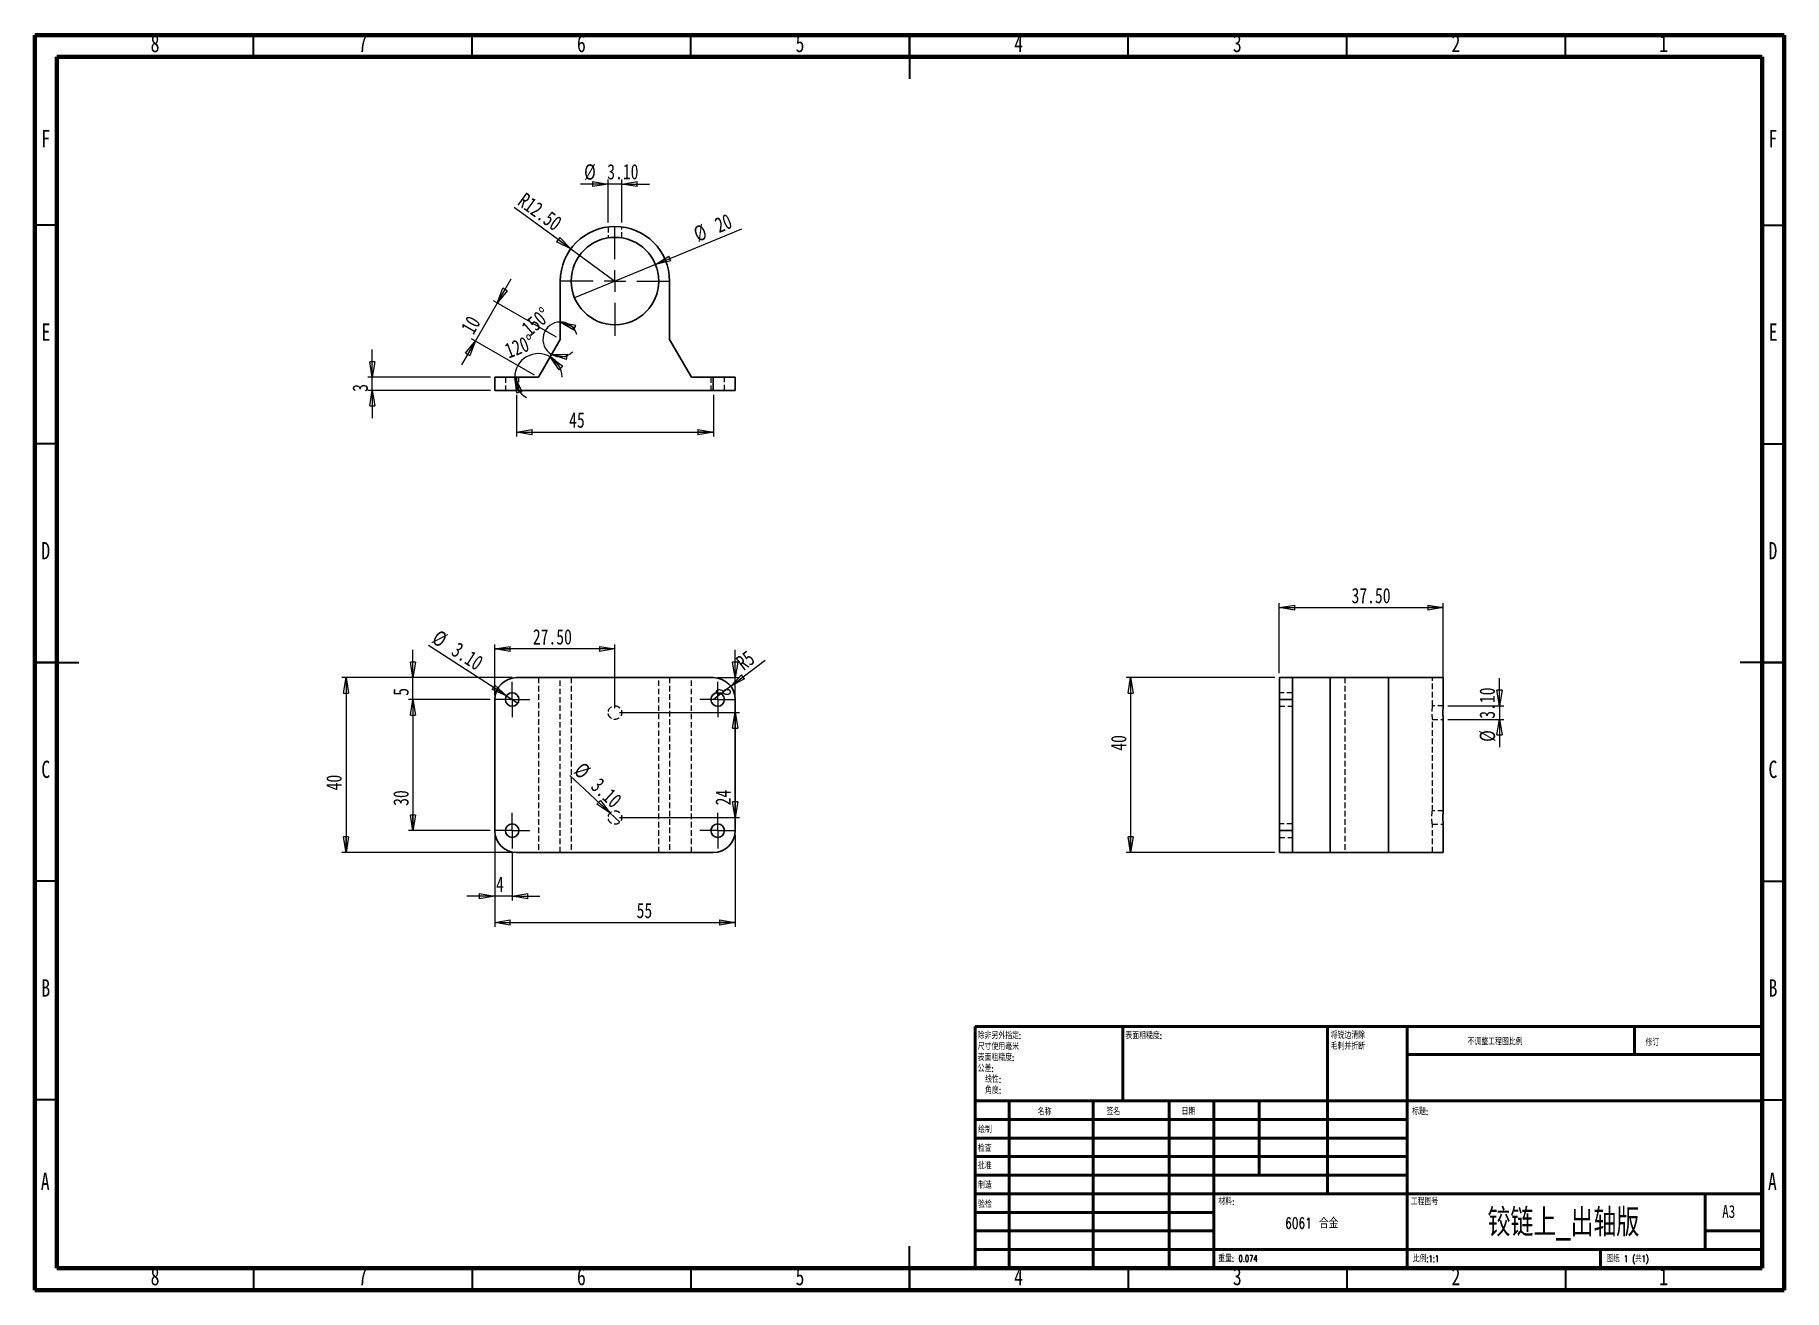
# Model space of a CAD drawing. Header units: millimetres. Extents: x 15 to 415, y 5 to 292.
import ezdxf

# ---------------------------------------------------------------- set-up
doc = ezdxf.new("R2010")
doc.units = ezdxf.units.MM
doc.linetypes.add('HIDDEN', pattern=[1.905, 1.27, -0.635])
doc.styles.add('SLDTEXTSTYLE0', font='TXT', dxfattribs={"width": 0.75, "bigfont": 'bigfont'})
doc.styles.add('SLDTEXTSTYLE1', font='TXT', dxfattribs={"width": 0.694444, "bigfont": 'bigfont'})
doc.styles.add('SLDTEXTSTYLE2', font='TXT', dxfattribs={"width": 0.75})
doc.dimstyles.new('SLDDIMSTYLE0', dxfattribs={"dimtxt": 3.5, "dimasz": 3.556, "dimexe": 0, "dimexo": 0.0625, "dimgap": 0.875, "dimtad": 1, "dimrnd": 1e-09, "dimzin": 12, "dimdsep": 46, "dimtxsty": 'SLDTEXTSTYLE2', "dimblk1": 'CLOSED', "dimblk2": 'CLOSED', "dimsah": 1, "dimcen": 0.09, "dimadec": 0, "dimazin": 3, "dimtfac": 1, "dimtofl": 0, "dimtmove": 0, "dimatfit": 3, "dimldrblk": 'CLOSED', "dimfxl": 1, "dimfrac": 2, "dimtolj": 1, "dimtzin": 12, "dimarcsym": 0})
doc.dimstyles.new('SLDDIMSTYLE1', dxfattribs={"dimtxt": 3.5, "dimasz": 3.556, "dimexe": 0, "dimexo": 0.0625, "dimgap": 0.875, "dimtad": 1, "dimrnd": 1e-09, "dimzin": 4, "dimdsep": 46, "dimtxsty": 'SLDTEXTSTYLE2', "dimblk1": 'NONE', "dimblk2": 'CLOSED', "dimsah": 1, "dimcen": 0, "dimadec": 0, "dimazin": 1, "dimtfac": 1, "dimtmove": 0, "dimatfit": 3, "dimldrblk": 'NONE', "dimfxl": 1, "dimfrac": 2, "dimtolj": 1, "dimtzin": 12, "dimarcsym": 0})
doc.dimstyles.new('SLDDIMSTYLE2', dxfattribs={"dimtxt": 3.5, "dimasz": 3.556, "dimexe": 0, "dimexo": 0.0625, "dimgap": 0.875, "dimtad": 1, "dimrnd": 1e-09, "dimzin": 12, "dimdsep": 46, "dimtxsty": 'SLDTEXTSTYLE2', "dimblk1": 'CLOSED', "dimblk2": 'CLOSED', "dimsah": 1, "dimcen": 0, "dimadec": 0, "dimazin": 3, "dimtfac": 1, "dimtofl": 0, "dimtmove": 0, "dimatfit": 3, "dimldrblk": 'CLOSED', "dimfxl": 1, "dimfrac": 2, "dimtolj": 1, "dimtzin": 12, "dimarcsym": 0})
doc.dimstyles.new('SLDDIMSTYLE3', dxfattribs={"dimtxt": 3.5, "dimasz": 3.556, "dimexe": 0, "dimexo": 0.0625, "dimgap": 0.875, "dimtad": 1, "dimrnd": 1e-09, "dimzin": 12, "dimdsep": 46, "dimtxsty": 'SLDTEXTSTYLE2', "dimblk1": 'CLOSED', "dimblk2": 'CLOSED', "dimsah": 1, "dimcen": 0.09, "dimadec": 0, "dimazin": 3, "dimtfac": 1, "dimtmove": 0, "dimatfit": 0, "dimldrblk": 'CLOSED', "dimfxl": 1, "dimfrac": 2, "dimtolj": 1, "dimtzin": 12, "dimarcsym": 0})
doc.dimstyles.new('SLDDIMSTYLE4', dxfattribs={"dimtxt": 3.5, "dimasz": 3.556, "dimexe": 0, "dimexo": 0.0625, "dimgap": 0.875, "dimtad": 1, "dimrnd": 1e-09, "dimzin": 4, "dimdsep": 46, "dimtxsty": 'SLDTEXTSTYLE2', "dimblk1": 'CLOSED', "dimblk2": 'CLOSED', "dimsah": 1, "dimcen": 0.09, "dimadec": 0, "dimazin": 1, "dimtfac": 1, "dimtofl": 0, "dimtmove": 0, "dimatfit": 3, "dimldrblk": 'CLOSED', "dimfxl": 1, "dimfrac": 2, "dimtolj": 1, "dimtzin": 12, "dimarcsym": 0})
doc.dimstyles.new('SLDDIMSTYLE5', dxfattribs={"dimtxt": 3.5, "dimasz": 3.556, "dimexe": 0, "dimexo": 0.0625, "dimgap": 0.875, "dimtad": 1, "dimdec": 4, "dimzin": 12, "dimdsep": 46, "dimtxsty": 'SLDTEXTSTYLE2', "dimblk1": 'CLOSED', "dimblk2": 'CLOSED', "dimsah": 1, "dimcen": 0.09, "dimazin": 3, "dimtfac": 1, "dimtofl": 0, "dimtmove": 0, "dimatfit": 3, "dimldrblk": 'CLOSED', "dimfxl": 1, "dimfrac": 2, "dimtolj": 1, "dimtzin": 12, "dimarcsym": 0})
doc.dimstyles.new('SLDDIMSTYLE6', dxfattribs={"dimtxt": 3.5, "dimasz": 3.556, "dimexe": 0, "dimexo": 0.0625, "dimgap": 0.875, "dimtad": 1, "dimrnd": 1e-09, "dimzin": 12, "dimdsep": 46, "dimtxsty": 'SLDTEXTSTYLE2', "dimblk1": 'NONE', "dimblk2": 'CLOSED', "dimsah": 1, "dimcen": 0, "dimadec": 0, "dimazin": 3, "dimtfac": 1, "dimtmove": 0, "dimatfit": 3, "dimldrblk": 'NONE', "dimfxl": 1, "dimfrac": 2, "dimtolj": 1, "dimtzin": 12, "dimarcsym": 0})
doc.dimstyles.new('SLDDIMSTYLE7', dxfattribs={"dimtxt": 3.5, "dimasz": 3.556, "dimexe": 0, "dimexo": 0.0625, "dimgap": 0.875, "dimtad": 1, "dimrnd": 1e-09, "dimzin": 4, "dimdsep": 46, "dimtxsty": 'SLDTEXTSTYLE2', "dimblk1": 'CLOSED', "dimblk2": 'CLOSED', "dimsah": 1, "dimcen": 0, "dimadec": 0, "dimazin": 1, "dimtfac": 1, "dimtofl": 0, "dimtmove": 0, "dimatfit": 3, "dimldrblk": 'CLOSED', "dimfxl": 1, "dimfrac": 2, "dimtolj": 1, "dimtzin": 12, "dimarcsym": 0})
doc.dimstyles.new('SLDDIMSTYLE8', dxfattribs={"dimtxt": 3.5, "dimasz": 3.556, "dimexe": 0, "dimexo": 0.0625, "dimgap": 0.875, "dimtad": 1, "dimrnd": 1e-09, "dimzin": 4, "dimdsep": 46, "dimtxsty": 'SLDTEXTSTYLE2', "dimblk1": 'CLOSED', "dimblk2": 'CLOSED', "dimsah": 1, "dimcen": 0.09, "dimadec": 0, "dimazin": 1, "dimtfac": 1, "dimtmove": 0, "dimatfit": 0, "dimldrblk": 'CLOSED', "dimfxl": 1, "dimfrac": 2, "dimtolj": 1, "dimtzin": 12, "dimarcsym": 0})

# ---------------------------------------------------------------- blocks, each defined once
blk = doc.blocks.new('SW_NOTE_0')
at = {"color": 0, "linetype": 'Continuous', "lineweight": 0, "char_height": 1.5, "attachment_point": 1, "style": 'SLDTEXTSTYLE0'}
for s, insert in [('\\M+18F9C\\M+194F1另\\M+18A4F\\M+18E77\\M+192E8:', (0, 1.93)), ('\\M+1955C\\M+196CA\\M+19165糙\\M+19378:', (0, -3.07)), ('\\M+18EDA\\M+190A1\\M+18E67\\M+19770\\M+19F7C\\M+195C4', (0, -0.57)), ('\\M+18CF6\\M+18DB7:', (0, -5.57)), ('线\\M+190AB:', (1.69, -8.07)), ('\\M+18A70\\M+19378:', (1.69, -10.57))]:
    blk.add_mtext(s, dxfattribs=dict(at, insert=insert))
blk = doc.blocks.new('SW_NOTE_1')
at = {"color": 0, "linetype": 'Continuous', "lineweight": 0, "char_height": 1.5, "attachment_point": 1, "style": 'SLDTEXTSTYLE0'}
for s, insert in [('\\M+18FAB锐边\\M+190B4\\M+18F9C', (0, 1.93)), ('\\M+196D1\\M+18E68\\M+19BF3\\M+190DC\\M+19266', (0, -0.57))]:
    blk.add_mtext(s, dxfattribs=dict(at, insert=insert))
blk = doc.blocks.new('_Closed')
at = {"color": 0, "linetype": 'ByBlock', "lineweight": -2}
for p, q in [((-1, 0.166667), (0, 0)), ((-1, 0.166667), (-1, -0.166667)), ((0, 0), (-1, -0.166667)), ((0, 0), (-1, 0))]:
    blk.add_line(p, q, dxfattribs=at)
blk = doc.blocks.new('_D')
at = {"color": 7, "linetype": 'Continuous', "lineweight": 18}
for p, q in [((120.14, 109.05), (120.14, 88.05)), ((175.14, 109.05), (175.14, 88.05)), ((120.14, 89.05), (175.14, 89.05))]:
    blk.add_line(p, q, dxfattribs=at)
at = {"color": 7, "linetype": 'Continuous', "lineweight": 18, "xscale": 3.556, "yscale": 3.556, "rotation": 180}
blk.add_blockref('_Closed', (120.14, 89.05, -6.25), dxfattribs=at)
at = {"color": 7, "linetype": 'Continuous', "lineweight": 18, "xscale": 3.556, "yscale": 3.556}
blk.add_blockref('_Closed', (175.14, 89.05, -6.25), dxfattribs=at)
at = {"color": 7, "linetype": 'Continuous', "lineweight": 18, "insert": (152.59, 93.56), "char_height": 3.5, "attachment_point": 1, "style": 'SLDTEXTSTYLE2'}
blk.add_mtext('55', dxfattribs=at)
blk = doc.blocks.new('_D_1')
at = {"color": 7, "linetype": 'Continuous', "lineweight": 18}
for q in [(104.98, 152.41), (125.44, 139.21)]:
    blk.add_line((122.83, 140.89), q, dxfattribs=at)
at = {"color": 7, "linetype": 'Continuous', "lineweight": 18, "xscale": 3.556, "yscale": 3.556, "rotation": 327.1785190233}
blk.add_blockref('_Closed', (122.83, 140.89, -6.25), dxfattribs=at)
at = {"color": 7, "linetype": 'Continuous', "lineweight": 18, "char_height": 3.5, "attachment_point": 1, "rotation": 327.1785, "style": 'SLDTEXTSTYLE2'}
for s, insert in [('%%c', (107.4, 156.16)), ('3.10', (111.86, 153.35))]:
    blk.add_mtext(s, dxfattribs=dict(at, insert=insert))
blk = doc.blocks.new('_None')
blk = doc.blocks.new('_D_2')
at = {"color": 7, "linetype": 'Continuous', "lineweight": 18}
for p, q in [((124.14, 145.05), (85.14, 145.05)), ((86.14, 145.05), (86.14, 105.05)), ((124.14, 105.05), (85.14, 105.05))]:
    blk.add_line(p, q, dxfattribs=at)
at = {"color": 7, "linetype": 'Continuous', "lineweight": 18, "xscale": 3.556, "yscale": 3.556}
for p, rotation in [((86.14, 145.05, -6.25), 90), ((86.14, 105.05, -6.25), 270)]:
    blk.add_blockref('_Closed', p, dxfattribs=dict(at, rotation=rotation))
at = {"color": 7, "linetype": 'Continuous', "lineweight": 18, "insert": (81.62, 119.26), "char_height": 3.5, "attachment_point": 1, "rotation": 90, "style": 'SLDTEXTSTYLE2'}
blk.add_mtext('40', dxfattribs=at)
blk = doc.blocks.new('_D_3')
at = {"color": 7, "linetype": 'Continuous', "lineweight": 18}
for q in [(181.97, 149.07), (170.14, 140.05)]:
    blk.add_line((174.11, 143.08), q, dxfattribs=at)
at = {"color": 7, "linetype": 'Continuous', "lineweight": 18, "xscale": 3.556, "yscale": 3.556, "rotation": 217.2919436163}
blk.add_blockref('_Closed', (174.11, 143.08, -6.25), dxfattribs=at)
at = {"color": 7, "linetype": 'Continuous', "lineweight": 18, "insert": (174.97, 149.32), "char_height": 3.5, "attachment_point": 1, "rotation": 37.2919, "style": 'SLDTEXTSTYLE2'}
blk.add_mtext('R5', dxfattribs=at)
blk = doc.blocks.new('_D_4')
at = {"color": 7, "linetype": 'Continuous', "lineweight": 18}
for p, q in [((101.45, 145.05), (101.45, 151.4)), ((124.14, 145.05), (100.45, 145.05)), ((101.45, 140.05), (101.45, 145.05)), ((119.09, 140.05), (100.45, 140.05)), ((101.45, 140.05), (101.45, 133.7))]:
    blk.add_line(p, q, dxfattribs=at)
at = {"color": 7, "linetype": 'Continuous', "lineweight": 18, "xscale": 3.556, "yscale": 3.556}
for p, rotation in [((101.45, 145.05, -6.25), 270), ((101.45, 140.05, -6.25), 90)]:
    blk.add_blockref('_Closed', p, dxfattribs=dict(at, rotation=rotation))
at = {"color": 7, "linetype": 'Continuous', "lineweight": 18, "insert": (96.94, 140.89), "char_height": 3.5, "attachment_point": 1, "rotation": 90, "style": 'SLDTEXTSTYLE2'}
blk.add_mtext('5', dxfattribs=at)
blk = doc.blocks.new('_D_5')
at = {"color": 7, "linetype": 'Continuous', "lineweight": 18}
for p, q in [((119.09, 140.05), (100.45, 140.05)), ((101.45, 140.05), (101.45, 110.05)), ((119.09, 110.05), (100.45, 110.05))]:
    blk.add_line(p, q, dxfattribs=at)
at = {"color": 7, "linetype": 'Continuous', "lineweight": 18, "xscale": 3.556, "yscale": 3.556}
for p, rotation in [((101.45, 140.05, -6.25), 90), ((101.45, 110.05, -6.25), 270)]:
    blk.add_blockref('_Closed', p, dxfattribs=dict(at, rotation=rotation))
at = {"color": 7, "linetype": 'Continuous', "lineweight": 18, "insert": (96.94, 115.72), "char_height": 3.5, "attachment_point": 1, "rotation": 90, "style": 'SLDTEXTSTYLE2'}
blk.add_mtext('30', dxfattribs=at)
blk = doc.blocks.new('_D_6')
at = {"color": 7, "linetype": 'Continuous', "lineweight": 18}
for p, q in [((120.14, 109.05), (120.14, 94.05)), ((124.14, 105), (124.14, 94.05)), ((120.14, 95.05), (113.79, 95.05)), ((124.14, 95.05), (120.14, 95.05)), ((124.14, 95.05), (130.49, 95.05))]:
    blk.add_line(p, q, dxfattribs=at)
at = {"color": 7, "linetype": 'Continuous', "lineweight": 18, "xscale": 3.556, "yscale": 3.556}
blk.add_blockref('_Closed', (120.14, 95.05, -6.25), dxfattribs=at)
at = {"color": 7, "linetype": 'Continuous', "lineweight": 18, "xscale": 3.556, "yscale": 3.556, "rotation": 180}
blk.add_blockref('_Closed', (124.14, 95.05, -6.25), dxfattribs=at)
at = {"color": 7, "linetype": 'Continuous', "lineweight": 18, "insert": (120.45, 99.56), "char_height": 3.5, "attachment_point": 1, "style": 'SLDTEXTSTYLE2'}
blk.add_mtext('4', dxfattribs=at)
blk = doc.blocks.new('_D_7')
at = {"color": 7, "linetype": 'Continuous', "lineweight": 18}
for p, q in [((175.14, 145.05), (175.14, 151.4)), ((171.14, 145.05), (176.14, 145.05)), ((175.14, 137.05), (175.14, 145.05)), ((148.64, 137.05), (176.14, 137.05)), ((175.14, 137.05), (175.14, 130.7))]:
    blk.add_line(p, q, dxfattribs=at)
at = {"color": 7, "linetype": 'Continuous', "lineweight": 18, "xscale": 3.556, "yscale": 3.556}
for p, rotation in [((175.14, 145.05, -6.25), 270), ((175.14, 137.05, -6.25), 90)]:
    blk.add_blockref('_Closed', p, dxfattribs=dict(at, rotation=rotation))
at = {"color": 7, "linetype": 'Continuous', "lineweight": 18, "insert": (170.62, 140.89), "char_height": 3.5, "attachment_point": 1, "rotation": 90, "style": 'SLDTEXTSTYLE2'}
blk.add_mtext('8', dxfattribs=at)
blk = doc.blocks.new('_D_8')
at = {"color": 7, "linetype": 'Continuous', "lineweight": 18}
for p, q in [((148.64, 137.05), (176.14, 137.05)), ((175.14, 137.05), (175.14, 113.05)), ((148.64, 113.05), (176.14, 113.05))]:
    blk.add_line(p, q, dxfattribs=at)
at = {"color": 7, "linetype": 'Continuous', "lineweight": 18, "xscale": 3.556, "yscale": 3.556}
for p, rotation in [((175.14, 137.05, -6.25), 90), ((175.14, 113.05, -6.25), 270)]:
    blk.add_blockref('_Closed', p, dxfattribs=dict(at, rotation=rotation))
at = {"color": 7, "linetype": 'Continuous', "lineweight": 18, "insert": (170.62, 115.84), "char_height": 3.5, "attachment_point": 1, "rotation": 90, "style": 'SLDTEXTSTYLE2'}
blk.add_mtext('24', dxfattribs=at)
blk = doc.blocks.new('_D_9')
at = {"color": 7, "linetype": 'Continuous', "lineweight": 18}
for p, q in [((120.14, 141.05), (120.14, 152.6)), ((147.64, 138.05), (147.64, 152.6)), ((147.64, 151.6), (120.14, 151.6))]:
    blk.add_line(p, q, dxfattribs=at)
at = {"color": 7, "linetype": 'Continuous', "lineweight": 18, "xscale": 3.556, "yscale": 3.556, "rotation": 180}
blk.add_blockref('_Closed', (120.14, 151.6, -6.25), dxfattribs=at)
at = {"color": 7, "linetype": 'Continuous', "lineweight": 18, "xscale": 3.556, "yscale": 3.556}
blk.add_blockref('_Closed', (147.64, 151.6, -6.25), dxfattribs=at)
at = {"color": 7, "linetype": 'Continuous', "lineweight": 18, "insert": (128.86, 156.12), "char_height": 3.5, "attachment_point": 1, "style": 'SLDTEXTSTYLE2'}
blk.add_mtext('27.50', dxfattribs=at)
blk = doc.blocks.new('_D_10')
at = {"color": 7, "linetype": 'Continuous', "lineweight": 18}
for q in [(137.32, 122.68), (148.77, 111.99)]:
    blk.add_line((146.5, 114.11), q, dxfattribs=at)
at = {"color": 7, "linetype": 'Continuous', "lineweight": 18, "xscale": 3.556, "yscale": 3.556, "rotation": 316.9668371133}
blk.add_blockref('_Closed', (146.5, 114.11, -6.25), dxfattribs=at)
at = {"color": 7, "linetype": 'Continuous', "lineweight": 18, "char_height": 3.5, "attachment_point": 1, "rotation": 316.9668, "style": 'SLDTEXTSTYLE2'}
for s, insert in [('%%c', (140.4, 125.98)), ('3.10', (144.29, 122.42))]:
    blk.add_mtext(s, dxfattribs=dict(at, insert=insert))
blk = doc.blocks.new('SW_CENTERMARKSYMBOL_0')
at = {"color": 0, "linetype": 'Continuous', "lineweight": 0}
for p, q in [((0, 2.5), (0, 4.05)), ((-2.5, 0), (-4.05, 0)), ((0, 0), (-2.5, 0)), ((0, 0), (0, 2.5)), ((0, 0), (0, -2.5)), ((0, 0), (2.5, 0)), ((2.5, 0), (4.05, 0)), ((0, -2.5), (0, -4.05))]:
    blk.add_line(p, q, dxfattribs=at)
blk = doc.blocks.new('SW_CENTERMARKSYMBOL_1')
at = {"color": 0, "linetype": 'Continuous', "lineweight": 0}
for p, q in [((0, 2.5), (0, 4.05)), ((-2.5, 0), (-4.05, 0)), ((0, 0), (-2.5, 0)), ((0, 0), (0, 2.5)), ((0, 0), (0, -2.5)), ((0, 0), (2.5, 0)), ((2.5, 0), (4.05, 0)), ((0, -2.5), (0, -4.05))]:
    blk.add_line(p, q, dxfattribs=at)
blk = doc.blocks.new('SW_CENTERMARKSYMBOL_2')
at = {"color": 0, "linetype": 'Continuous', "lineweight": 0}
for p, q in [((0, 2.5), (0, 4.05)), ((-2.5, 0), (-4.05, 0)), ((0, 0), (-2.5, 0)), ((0, 0), (0, 2.5)), ((0, 0), (0, -2.5)), ((0, 0), (2.5, 0)), ((2.5, 0), (4.05, 0)), ((0, -2.5), (0, -4.05))]:
    blk.add_line(p, q, dxfattribs=at)
blk = doc.blocks.new('SW_CENTERMARKSYMBOL_3')
at = {"color": 0, "linetype": 'Continuous', "lineweight": 0}
for p, q in [((0, 2.5), (0, 4.05)), ((-2.5, 0), (-4.05, 0)), ((0, 0), (-2.5, 0)), ((0, 0), (0, 2.5)), ((0, 0), (0, -2.5)), ((0, 0), (2.5, 0)), ((2.5, 0), (4.05, 0)), ((0, -2.5), (0, -4.05))]:
    blk.add_line(p, q, dxfattribs=at)
blk = doc.blocks.new('_D_11')
at = {"color": 7, "linetype": 'Continuous', "lineweight": 18}
for p, q in [((92.14, 213.74), (92.14, 220.09)), ((119.14, 213.74), (91.14, 213.74)), ((92.14, 210.74), (92.14, 213.74)), ((119.14, 210.74), (91.14, 210.74)), ((92.14, 210.74), (92.14, 204.39))]:
    blk.add_line(p, q, dxfattribs=at)
at = {"color": 7, "linetype": 'Continuous', "lineweight": 18, "xscale": 3.556, "yscale": 3.556}
for p, rotation in [((92.14, 213.74), 270), ((92.14, 210.74), 90)]:
    blk.add_blockref('_Closed', p, dxfattribs=dict(at, rotation=rotation))
at = {"color": 7, "linetype": 'Continuous', "lineweight": 18, "insert": (87.62, 210.41), "char_height": 3.5, "attachment_point": 1, "rotation": 90, "style": 'SLDTEXTSTYLE2'}
blk.add_mtext('3', dxfattribs=at)
blk = doc.blocks.new('_D_12')
at = {"color": 7, "linetype": 'Continuous', "lineweight": 18}
for p, q in [((125.14, 209.74), (125.14, 200.19)), ((170.14, 209.74), (170.14, 200.19)), ((125.14, 201.19), (170.14, 201.19))]:
    blk.add_line(p, q, dxfattribs=at)
at = {"color": 7, "linetype": 'Continuous', "lineweight": 18, "xscale": 3.556, "yscale": 3.556, "rotation": 180}
blk.add_blockref('_Closed', (125.14, 201.19), dxfattribs=at)
at = {"color": 7, "linetype": 'Continuous', "lineweight": 18, "xscale": 3.556, "yscale": 3.556}
blk.add_blockref('_Closed', (170.14, 201.19), dxfattribs=at)
at = {"color": 7, "linetype": 'Continuous', "lineweight": 18, "insert": (137.16, 205.71), "char_height": 3.5, "attachment_point": 1, "style": 'SLDTEXTSTYLE2'}
blk.add_mtext('45', dxfattribs=at)
blk = doc.blocks.new('_D_13')
at = {"color": 7, "linetype": 'Continuous', "lineweight": 18}
for p, q in [((120.73, 230.72), (123.9, 236.22)), ((120.73, 230.72), (115.73, 222.06)), ((134.27, 222.9), (119.86, 231.22)), ((115.73, 222.06), (112.55, 216.56)), ((129.27, 214.24), (114.86, 222.56))]:
    blk.add_line(p, q, dxfattribs=at)
at = {"color": 7, "linetype": 'Continuous', "lineweight": 18, "xscale": 3.556, "yscale": 3.556}
for p, rotation in [((120.73, 230.72), 240), ((115.73, 222.06), 60)]:
    blk.add_blockref('_Closed', p, dxfattribs=dict(at, rotation=rotation))
at = {"color": 7, "linetype": 'Continuous', "lineweight": 18, "insert": (112.23, 225.03), "char_height": 3.5, "attachment_point": 1, "rotation": 60, "style": 'SLDTEXTSTYLE2'}
blk.add_mtext('10', dxfattribs=at)
blk = doc.blocks.new('_D_14')
at = {"color": 7, "linetype": 'Continuous', "lineweight": 18}
for start, end in [(60, 180), (0.592, 60), (180, 239.408)]:
    blk.add_arc((130.14, 213.74), 5.42, start, end, dxfattribs=at)
at = {"color": 7, "linetype": 'Continuous', "lineweight": 18, "xscale": 3.556, "yscale": 3.556}
for p, rotation in [((132.84, 218.43), 133.3554476041), ((124.72, 213.74), 106.6445523959)]:
    blk.add_blockref('_Closed', p, dxfattribs=dict(at, rotation=rotation))
at = {"color": 7, "linetype": 'Continuous', "lineweight": 18, "insert": (122.07, 221.26), "char_height": 3.5, "attachment_point": 1, "rotation": 21.143, "style": 'SLDTEXTSTYLE2'}
blk.add_mtext('120°', dxfattribs=at)
blk = doc.blocks.new('_D_15')
at = {"color": 7, "linetype": 'Continuous', "lineweight": 18}
for start, end in [(90, 240), (16.0585, 90), (240, 313.9415)]:
    blk.add_arc((135.14, 222.4), 3.97, start, end, dxfattribs=at)
at = {"color": 7, "linetype": 'Continuous', "lineweight": 18, "xscale": 3.556, "yscale": 3.556}
for p, rotation in [((135.14, 226.37), 159.0884353161), ((133.15, 218.96), 170.9115646839)]:
    blk.add_blockref('_Closed', p, dxfattribs=dict(at, rotation=rotation))
at = {"color": 7, "linetype": 'Continuous', "lineweight": 18, "insert": (125.93, 225.62), "char_height": 3.5, "attachment_point": 1, "rotation": 41.167, "style": 'SLDTEXTSTYLE2'}
blk.add_mtext('150°', dxfattribs=at)
blk = doc.blocks.new('_D_16')
at = {"color": 7, "linetype": 'Continuous', "lineweight": 18}
for q in [(176.63, 247.69), (138.39, 231.93)]:
    blk.add_line((156.88, 239.55), q, dxfattribs=at)
at = {"color": 7, "linetype": 'Continuous', "lineweight": 18, "xscale": 3.556, "yscale": 3.556, "rotation": 202.4081048071}
blk.add_blockref('_Closed', (156.88, 239.55), dxfattribs=at)
at = {"color": 7, "linetype": 'Continuous', "lineweight": 18, "char_height": 3.5, "attachment_point": 1, "rotation": 22.4081, "style": 'SLDTEXTSTYLE2'}
for s, insert in [('%%c', (165.25, 247.87)), ('20', (170.11, 249.93))]:
    blk.add_mtext(s, dxfattribs=dict(at, insert=insert))
blk = doc.blocks.new('_D_17')
at = {"color": 7, "linetype": 'Continuous', "lineweight": 18}
for q in [(124.55, 252.56), (147.64, 235.74)]:
    blk.add_line((137.53, 243.1), q, dxfattribs=at)
at = {"color": 7, "linetype": 'Continuous', "lineweight": 18, "xscale": 3.556, "yscale": 3.556, "rotation": 323.9283737097}
blk.add_blockref('_Closed', (137.53, 243.1), dxfattribs=at)
at = {"color": 7, "linetype": 'Continuous', "lineweight": 18, "insert": (127.2, 256.18), "char_height": 3.5, "attachment_point": 1, "rotation": 323.9284, "style": 'SLDTEXTSTYLE2'}
blk.add_mtext('R12.50', dxfattribs=at)
blk = doc.blocks.new('_D_18')
at = {"color": 7, "linetype": 'Continuous', "lineweight": 18}
for p, q in [((146.09, 257.93), (139.74, 257.93)), ((146.09, 249.14), (146.09, 258.93)), ((149.19, 257.93), (146.09, 257.93)), ((149.19, 249.14), (149.19, 258.93)), ((149.19, 257.93), (155.54, 257.93))]:
    blk.add_line(p, q, dxfattribs=at)
at = {"color": 7, "linetype": 'Continuous', "lineweight": 18, "xscale": 3.556, "yscale": 3.556}
blk.add_blockref('_Closed', (146.09, 257.93), dxfattribs=at)
at = {"color": 7, "linetype": 'Continuous', "lineweight": 18, "xscale": 3.556, "yscale": 3.556, "rotation": 180}
blk.add_blockref('_Closed', (149.19, 257.93), dxfattribs=at)
at = {"color": 7, "linetype": 'Continuous', "lineweight": 18, "char_height": 3.5, "attachment_point": 1, "style": 'SLDTEXTSTYLE2'}
for s, insert in [('%%c', (140.59, 262.44)), ('3.10', (145.87, 262.5))]:
    blk.add_mtext(s, dxfattribs=dict(at, insert=insert))
blk = doc.blocks.new('SW_CENTERMARKSYMBOL_4')
at = {"color": 0, "linetype": 'Continuous', "lineweight": 0}
for p, q in [((0, 5), (0, 12.5)), ((-5, 0), (-12.5, 0)), ((0, 0), (-2.5, 0)), ((0, 0), (0, 2.5)), ((0, 0), (0, -2.5)), ((0, 0), (2.5, 0)), ((5, 0), (12.5, 0)), ((0, -5), (0, -12.5))]:
    blk.add_line(p, q, dxfattribs=at)
blk = doc.blocks.new('_D_19')
at = {"color": 7, "linetype": 'Continuous', "lineweight": 18}
for p, q in [((298.58, 145.05), (264.58, 145.05)), ((265.58, 145.05), (265.58, 105.05)), ((298.58, 105.05), (264.58, 105.05))]:
    blk.add_line(p, q, dxfattribs=at)
at = {"color": 7, "linetype": 'Continuous', "lineweight": 18, "xscale": 3.556, "yscale": 3.556}
for p, rotation in [((265.58, 145.05), 90), ((265.58, 105.05), 270)]:
    blk.add_blockref('_Closed', p, dxfattribs=dict(at, rotation=rotation))
at = {"color": 7, "linetype": 'Continuous', "lineweight": 18, "insert": (261.07, 128.33), "char_height": 3.5, "attachment_point": 1, "rotation": 90, "style": 'SLDTEXTSTYLE2'}
blk.add_mtext('40', dxfattribs=at)
blk = doc.blocks.new('_D_20')
at = {"color": 7, "linetype": 'Continuous', "lineweight": 18}
for p, q in [((299.58, 146.05), (299.58, 162.05)), ((299.58, 161.05), (337.08, 161.05)), ((337.08, 136.5), (337.08, 162.05))]:
    blk.add_line(p, q, dxfattribs=at)
at = {"color": 7, "linetype": 'Continuous', "lineweight": 18, "xscale": 3.556, "yscale": 3.556, "rotation": 180}
blk.add_blockref('_Closed', (299.58, 161.05), dxfattribs=at)
at = {"color": 7, "linetype": 'Continuous', "lineweight": 18, "xscale": 3.556, "yscale": 3.556}
blk.add_blockref('_Closed', (337.08, 161.05), dxfattribs=at)
at = {"color": 7, "linetype": 'Continuous', "lineweight": 18, "insert": (316.09, 165.56), "char_height": 3.5, "attachment_point": 1, "style": 'SLDTEXTSTYLE2'}
blk.add_mtext('37.50', dxfattribs=at)
blk = doc.blocks.new('_D_21')
at = {"color": 7, "linetype": 'Continuous', "lineweight": 18}
for p, q in [((349.93, 138.6), (349.93, 144.95)), ((338.08, 138.6), (350.93, 138.6)), ((349.93, 138.6), (349.93, 135.5)), ((338.08, 135.5), (350.93, 135.5)), ((349.93, 135.5), (349.93, 129.15))]:
    blk.add_line(p, q, dxfattribs=at)
at = {"color": 7, "linetype": 'Continuous', "lineweight": 18, "xscale": 3.556, "yscale": 3.556}
for p, rotation in [((349.93, 138.6), 270), ((349.93, 135.5), 90)]:
    blk.add_blockref('_Closed', p, dxfattribs=dict(at, rotation=rotation))
at = {"color": 7, "linetype": 'Continuous', "lineweight": 18, "char_height": 3.5, "attachment_point": 1, "rotation": 90, "style": 'SLDTEXTSTYLE2'}
for s, insert in [('3.10', (345.36, 135.65)), ('%%c', (345.41, 130.37))]:
    blk.add_mtext(s, dxfattribs=dict(at, insert=insert))

msp = doc.modelspace()

# ---------------------------------------------------------------- linework, layer by layer
at = {"color": 7, "linetype": 'Continuous', "lineweight": 70}
for p, q in [((15, 5), (15, 292)), ((15, 292), (415, 292)), ((415, 292), (415, 5)), ((20, 10), (20, 287)), ((20, 287), (410, 287)), ((410, 287), (410, 10)), ((410, 10), (20, 10)), ((415, 5), (15, 5))]:
    msp.add_line(p, q, dxfattribs=at)
at = {"color": 7, "linetype": 'Continuous', "lineweight": 35}
for p, q in [((65, 287), (65, 292)), ((115, 287), (115, 292)), ((165, 287), (165, 292)), ((215, 292.001), (215, 281.999)), ((215, 287), (215, 292)), ((265, 287), (265, 292)), ((315, 287), (315, 292)), ((365, 287), (365, 292)), ((20, 248.5), (15, 248.5)), ((410, 248.5), (415, 248.5)), ((20, 198.5), (15, 198.5)), ((410, 198.5), (415, 198.5)), ((14.999, 148.5), (25.001, 148.5)), ((20, 148.5), (15, 148.5)), ((415.001, 148.5), (404.999, 148.5)), ((410, 148.5), (415, 148.5)), ((20, 98.5), (15, 98.5)), ((410, 98.5), (415, 98.5)), ((20, 48.5), (15, 48.5)), ((410, 48.5), (415, 48.5)), ((215, 4.999), (215, 15.001)), ((65, 10), (65, 5)), ((115, 10), (115, 5)), ((165, 10), (165, 5)), ((215, 10), (215, 5)), ((265, 10), (265, 5)), ((315, 10), (315, 5)), ((365, 10), (365, 5))]:
    msp.add_line(p, q, dxfattribs=at)
at = {"color": 7, "linetype": 'HIDDEN', "lineweight": 18}
for p, q in [((146.08652, 248.14416), (146.08652, 245.61996)), ((149.18652, 245.6192), (149.18652, 248.14354)), ((146.08652, 245.61996), (146.08652, 245.6193)), ((122.58652, 213.74), (122.58652, 210.74)), ((125.13652, 210.74), (125.13652, 213.74)), ((125.68652, 210.74), (125.68652, 213.74)), ((169.58652, 213.74), (169.58652, 210.74)), ((170.13652, 213.74), (170.13652, 210.74)), ((172.68652, 210.74), (172.68652, 213.74)), ((130.13652, 145.05122), (130.13652, 105.05122)), ((135.13652, 105.05122), (135.13652, 145.05122)), ((137.63652, 145.05122), (137.63652, 105.05122)), ((157.63652, 105.05122), (157.63652, 145.05122)), ((160.13652, 145.05122), (160.13652, 105.05122)), ((165.13652, 105.05122), (165.13652, 145.05122)), ((314.58254, 145.05122), (314.58254, 105.05122)), ((324.58254, 145.05122), (324.58254, 105.05122)), ((334.58254, 138.60122), (334.58254, 145.05122)), ((302.58254, 141.60122), (299.58254, 141.60122)), ((299.58254, 140.05122), (302.58254, 140.05122)), ((299.58254, 138.50122), (302.58254, 138.50122)), ((337.08254, 138.60122), (334.58254, 138.60122)), ((334.58234, 135.50122), (337.08254, 135.50122)), ((334.58254, 114.60122), (334.58254, 135.50251)), ((337.08254, 114.60122), (334.58254, 114.60122)), ((302.58254, 111.60122), (299.58254, 111.60122)), ((302.58254, 110.05122), (299.58254, 110.05122)), ((299.58254, 108.50122), (302.58254, 108.50122)), ((334.58187, 111.50122), (337.08254, 111.50122)), ((334.58254, 105.05122), (334.58254, 111.50554))]:
    msp.add_line(p, q, dxfattribs=at)
at = {"color": 7, "linetype": 'Continuous', "lineweight": 25}
for p, q in [((135.13652, 235.74), (135.13652, 222.40025)), ((160.13652, 222.40025), (160.13652, 235.74)), ((135.13652, 222.40025), (130.13652, 213.74)), ((165.13652, 213.74), (160.13652, 222.40025)), ((120.13652, 210.74), (120.13652, 213.74)), ((120.13652, 213.74), (125.13652, 213.74)), ((125.13652, 213.74), (125.13652, 210.74)), ((125.13652, 213.74), (130.13652, 213.74)), ((170.13652, 213.74), (165.13652, 213.74)), ((170.13652, 210.74), (170.13652, 213.74)), ((170.13652, 213.74), (175.13652, 213.74)), ((175.13652, 213.74), (175.13652, 210.74)), ((125.13652, 210.74), (120.13652, 210.74)), ((125.13652, 210.74), (170.13652, 210.74)), ((175.13652, 210.74), (170.13652, 210.74)), ((125.13652, 145.05122), (170.13652, 145.05122)), ((299.58254, 140.05122), (299.58254, 145.05122)), ((299.58254, 145.05122), (302.58254, 145.05122)), ((302.58254, 145.05122), (302.58254, 140.05122)), ((302.58254, 145.05122), (311.2428, 145.05122)), ((311.2428, 145.05122), (311.2428, 105.05122)), ((311.2428, 145.05122), (324.58254, 145.05122)), ((324.58254, 145.05122), (324.58254, 105.05122)), ((324.58254, 145.05122), (337.08254, 145.05122)), ((337.08254, 138.60122), (337.08254, 145.05122)), ((120.13652, 140.05122), (120.13652, 110.05122)), ((175.13652, 140.05122), (175.13652, 110.05122)), ((302.58254, 140.05122), (299.58254, 140.05122)), ((299.58254, 140.05122), (299.58254, 110.05122)), ((302.58254, 110.05122), (302.58254, 140.05122)), ((337.08254, 114.60122), (337.08254, 135.50221)), ((299.58254, 110.05122), (302.58254, 110.05122)), ((299.58254, 105.05122), (299.58254, 110.05122)), ((302.58254, 110.05122), (302.58254, 105.05122)), ((337.08254, 105.05122), (337.08254, 111.50579)), ((125.13652, 105.05122), (170.13652, 105.05122)), ((302.58254, 105.05122), (299.58254, 105.05122)), ((311.2428, 105.05122), (302.58254, 105.05122)), ((311.2428, 105.05122), (324.58254, 105.05122)), ((324.58254, 105.05122), (337.08254, 105.05122))]:
    msp.add_line(p, q, dxfattribs=at)
at = {"color": 7, "linetype": 'Continuous', "lineweight": 50}
for p, q in [((230, 65.25), (410, 65.25)), ((230, 65.25), (230, 10)), ((263.8, 48.25), (263.8, 65.25)), ((310.6, 65.25), (310.6, 27)), ((328.8, 65.25), (328.8, 10)), ((380.8, 58.875), (380.8, 65.25)), ((410, 58.875), (328.8, 58.875)), ((410, 48.25), (230, 48.25)), ((237.8, 48.25), (237.8, 10)), ((256.99095, 48.25), (256.99095, 10)), ((274.39893, 48.25), (274.39893, 10)), ((284.6, 10), (284.6, 48.25)), ((295, 31.25), (295, 48.25)), ((328.8, 44), (230, 44)), ((328.8, 39.75), (230, 39.75)), ((328.8, 35.5), (230, 35.5)), ((328.8, 31.25), (230, 31.25)), ((284.6, 27), (230, 27)), ((284.6, 27), (410, 27)), ((397, 14.25), (397, 27)), ((284.6, 22.74993), (230, 22.74993)), ((284.6, 18.5), (230, 18.5)), ((410, 18.5), (397, 18.5)), ((230, 14.25), (410, 14.25)), ((373, 10), (373, 14.25))]:
    msp.add_line(p, q, dxfattribs=at)
at = {"color": 7, "linetype": 'Continuous', "lineweight": 25}
for centre, radius in [((147.63652, 235.74), 10), ((124.13652, 140.05122), 1.55), ((171.13652, 140.05122), 1.55), ((124.13652, 110.05122), 1.55), ((171.13652, 110.05122), 1.55)]:
    msp.add_circle(centre, radius, dxfattribs=at)
for centre, radius, start, end in [((147.63652, 235.74), 12.5, 0, 180), ((125.13652, 140.05122), 5, 90, 180), ((170.13652, 140.05122), 5, 0, 90), ((125.13652, 110.05122), 5, 180, 270), ((170.13652, 110.05122), 5, 270, 0)]:
    msp.add_arc(centre, radius, start, end, dxfattribs=at)
at = {"color": 7, "linetype": 'HIDDEN', "lineweight": 18}
msp.add_arc((344.50769, 137.05123), 10.04545, 171.1239, 188.8687124, dxfattribs=at)
for points, knots in [([(147.63652, 138.60122), (147.53396, 138.60122), (147.43314, 138.59114), (147.23483, 138.55168), (147.13631, 138.5218), (146.94868, 138.44395), (146.85971, 138.39633), (146.69134, 138.28385), (146.61174, 138.21849), (146.39764, 138.00434), (146.28221, 137.83166), (146.12751, 137.45879), (146.08664, 137.25461), (146.08647, 136.95085), (146.09656, 136.84798), (146.13617, 136.64908), (146.16547, 136.55238), (146.2821, 136.27061), (146.39579, 136.10002), (146.61233, 135.88334), (146.69044, 135.81932), (146.85812, 135.70706), (146.94881, 135.65844), (147.13633, 135.58064), (147.23294, 135.55125), (147.43186, 135.51145), (147.5347, 135.50126), (147.83838, 135.50114), (148.04264, 135.5418), (148.41585, 135.69625), (148.58851, 135.81144), (148.80303, 136.02556), (148.86848, 136.10517), (148.98094, 136.27323), (149.02864, 136.36213), (149.14577, 136.64377), (149.18635, 136.84504), (149.18661, 137.15237), (149.17664, 137.25316), (149.13734, 137.45157), (149.10751, 137.55023), (149.02988, 137.73778), (148.98235, 137.8268), (148.86992, 137.99541), (148.80468, 138.07499), (148.59081, 138.28919), (148.41819, 138.40483), (148.04543, 138.55988), (147.84166, 138.60122), (147.63652, 138.60122)], [0, 0, 0, 0, 0.03125, 0.03125, 0.0625, 0.0625, 0.09375, 0.09375, 0.125, 0.125, 0.1875, 0.1875, 0.25, 0.25, 0.28125, 0.28125, 0.3125, 0.3125, 0.375, 0.375, 0.40625, 0.40625, 0.4375, 0.4375, 0.46875, 0.46875, 0.5, 0.5, 0.5625, 0.5625, 0.625, 0.625, 0.65625, 0.65625, 0.6875, 0.6875, 0.75, 0.75, 0.78125, 0.78125, 0.8125, 0.8125, 0.84375, 0.84375, 0.875, 0.875, 0.9375, 0.9375, 1, 1, 1, 1]), ([(337.06565, 135.64428), (337.06899, 135.6151), (337.07627, 135.55156), (337.08171, 135.50806), (337.08222, 135.50387), (337.08242, 135.50221)], [0, 0, 0, 0, 0.338729875, 0.737545896, 1, 1, 1, 1]), ([(147.63652, 114.60122), (147.53396, 114.60122), (147.43314, 114.59114), (147.23483, 114.55168), (147.13631, 114.5218), (146.94868, 114.44395), (146.85971, 114.39633), (146.69134, 114.28385), (146.61174, 114.21849), (146.39764, 114.00434), (146.28221, 113.83166), (146.12751, 113.45879), (146.08664, 113.25461), (146.08647, 112.95085), (146.09656, 112.84798), (146.13617, 112.64908), (146.16547, 112.55238), (146.2821, 112.27061), (146.39579, 112.10002), (146.61233, 111.88334), (146.69044, 111.81932), (146.85812, 111.70706), (146.94881, 111.65844), (147.13633, 111.58064), (147.23294, 111.55125), (147.43186, 111.51145), (147.5347, 111.50126), (147.83838, 111.50114), (148.04264, 111.5418), (148.41585, 111.69625), (148.58851, 111.81144), (148.80303, 112.02556), (148.86848, 112.10517), (148.98094, 112.27323), (149.02864, 112.36213), (149.14577, 112.64377), (149.18635, 112.84504), (149.18661, 113.15237), (149.17664, 113.25316), (149.13734, 113.45157), (149.10751, 113.55023), (149.02988, 113.73778), (148.98235, 113.8268), (148.86992, 113.99541), (148.80468, 114.07499), (148.59081, 114.28919), (148.41819, 114.40483), (148.04543, 114.55988), (147.84166, 114.60122), (147.63652, 114.60122)], [0, 0, 0, 0, 0.03125, 0.03125, 0.0625, 0.0625, 0.09375, 0.09375, 0.125, 0.125, 0.1875, 0.1875, 0.25, 0.25, 0.28125, 0.28125, 0.3125, 0.3125, 0.375, 0.375, 0.40625, 0.40625, 0.4375, 0.4375, 0.46875, 0.46875, 0.5, 0.5, 0.5625, 0.5625, 0.625, 0.625, 0.65625, 0.65625, 0.6875, 0.6875, 0.75, 0.75, 0.78125, 0.78125, 0.8125, 0.8125, 0.84375, 0.84375, 0.875, 0.875, 0.9375, 0.9375, 1, 1, 1, 1]), ([(334.58187, 111.50554), (334.58209, 111.50417), (334.58267, 111.50042), (334.58061, 111.51368), (334.57695, 111.53763), (334.57047, 111.5808), (334.56119, 111.64497), (334.54992, 111.7269), (334.53725, 111.8255), (334.52381, 111.93936), (334.51135, 112.05701), (334.50041, 112.17352), (334.49132, 112.28274), (334.48288, 112.40009), (334.47322, 112.56162), (334.46624, 112.73101), (334.46249, 112.90391), (334.46128, 113.04931), (334.46246, 113.20859), (334.46665, 113.37938), (334.47361, 113.54601), (334.48298, 113.70628), (334.49424, 113.85841), (334.50692, 114.00096), (334.52038, 114.13198), (334.53396, 114.25013), (334.54591, 114.34483), (334.55586, 114.419), (334.56374, 114.47521), (334.5706, 114.52242), (334.5796, 114.58249), (334.5813, 114.59335), (334.58254, 114.60122)], [0, 0, 0, 0, 0.015164032, 0.041337898, 0.069421687, 0.104177246, 0.138932423, 0.175449609, 0.210477763, 0.245505689, 0.282303088, 0.30878058, 0.335258157, 0.36173585, 0.390136085, 0.442831247, 0.469202005, 0.497515554, 0.532330871, 0.567146048, 0.603755582, 0.638553753, 0.67335151, 0.709904119, 0.745060007, 0.780215844, 0.817158096, 0.843641211, 0.870124449, 0.896607823, 0.925029202, 1, 1, 1, 1])]:
    msp.add_open_spline(points, degree=3, knots=knots, dxfattribs=at)
at = {"color": 7, "linetype": 'Continuous', "lineweight": 25}
for points, knots in [([(337.08242, 135.50221), (337.08246, 135.50189), (337.08298, 135.49766), (337.08122, 135.51182), (337.07816, 135.53688), (337.07394, 135.57197), (337.06697, 135.63142), (337.05798, 135.71271), (337.04907, 135.7988), (337.04187, 135.87231), (337.03306, 135.96904), (337.02504, 136.06517), (337.01529, 136.1958), (337.00563, 136.34633), (336.99548, 136.55205), (336.988, 136.78633), (336.98574, 136.99288), (336.98644, 137.18128), (336.98917, 137.35356), (336.99466, 137.52126), (337.00187, 137.68291), (337.01056, 137.83816), (337.02071, 137.98163), (337.03025, 138.10037), (337.03767, 138.18495), (337.04641, 138.27721), (337.05404, 138.35221), (337.0638, 138.44299), (337.07183, 138.51275), (337.07758, 138.56077), (337.0805, 138.58471), (337.08222, 138.5986), (337.08243, 138.60034), (337.08254, 138.60122)], [0, 0, 0, 0, 0.003607775, 0.047194502, 0.071003266, 0.090661622, 0.132595853, 0.177506179, 0.197265688, 0.228175608, 0.250566202, 0.284589262, 0.307623084, 0.351045542, 0.392243663, 0.445172765, 0.499554895, 0.519233779, 0.561215992, 0.606186224, 0.625862434, 0.667833364, 0.712780521, 0.732586855, 0.763570514, 0.786015793, 0.820124059, 0.843158739, 0.896879249, 0.927780401, 0.951667421, 0.975554476, 1, 1, 1, 1]), ([(337.08198, 111.50579), (337.08215, 111.50437), (337.08261, 111.5007), (337.08088, 111.51461), (337.07785, 111.53938), (337.07257, 111.58349), (337.06502, 111.64886), (337.05591, 111.73205), (337.04571, 111.83191), (337.03493, 111.94694), (337.02498, 112.06556), (337.01628, 112.18277), (337.00909, 112.29238), (337.00244, 112.41002), (336.99485, 112.5719), (336.98943, 112.74149), (336.98659, 112.91444), (336.98575, 113.06), (336.98683, 113.21955), (336.99032, 113.39071), (336.99604, 113.5576), (337.00366, 113.71799), (337.01278, 113.87011), (337.02299, 114.01226), (337.03379, 114.14253), (337.04463, 114.25959), (337.05412, 114.3531), (337.06198, 114.42602), (337.06818, 114.48104), (337.07353, 114.52701), (337.08035, 114.5838), (337.08163, 114.59395), (337.08254, 114.60122)], [0, 0, 0, 0, 0.016623229, 0.042868073, 0.071020342, 0.105933151, 0.140845709, 0.177536474, 0.212628872, 0.24772113, 0.284597351, 0.311039976, 0.337482656, 0.363925412, 0.392284895, 0.444977801, 0.471347223, 0.49964496, 0.534593718, 0.56954238, 0.606289736, 0.641234376, 0.67617875, 0.712897217, 0.748072519, 0.783247797, 0.820218413, 0.846662531, 0.873106728, 0.899551012, 0.927921616, 1, 1, 1, 1])]:
    msp.add_open_spline(points, degree=3, knots=knots, dxfattribs=at)

# ---------------------------------------------------------------- block references
at = {"color": 7, "linetype": 'Continuous', "lineweight": 0}
for name, p in [('SW_CENTERMARKSYMBOL_4', (147.63652, 235.74)), ('SW_CENTERMARKSYMBOL_2', (124.13652, 140.05122)), ('SW_CENTERMARKSYMBOL_0', (171.13652, 140.05122)), ('SW_CENTERMARKSYMBOL_3', (124.13652, 110.05122)), ('SW_CENTERMARKSYMBOL_1', (171.13652, 110.05122)), ('SW_NOTE_0', (230.59367, 61.98737)), ('SW_NOTE_1', (311.30922, 62.06949))]:
    msp.add_blockref(name, p, dxfattribs=at)

# ---------------------------------------------------------------- texts
for s, insert, char_height, attachment_point, style in [('8', (42.46004, 292.06015), 3.96875, 2, 'SLDTEXTSTYLE2'), ('6', (139.96004, 292.06015), 3.96875, 2, 'SLDTEXTSTYLE2'), ('3', (289.96004, 292.06015), 3.96875, 2, 'SLDTEXTSTYLE2'), ('2', (339.96004, 292.06015), 3.96875, 2, 'SLDTEXTSTYLE2'), ('7', (89.96004, 292.06015), 3.96875, 2, 'SLDTEXTSTYLE2'), ('5', (189.96004, 292.06015), 3.96875, 2, 'SLDTEXTSTYLE2'), ('4', (239.96004, 292.06015), 3.96875, 2, 'SLDTEXTSTYLE2'), ('1', (387.46004, 292.06015), 3.96875, 2, 'SLDTEXTSTYLE2'), ('F', (17.45774, 270.31015), 3.96875, 2, 'SLDTEXTSTYLE2'), ('F', (412.45774, 270.31015), 3.96875, 2, 'SLDTEXTSTYLE2'), ('E', (17.50781, 226.06015), 3.96875, 2, 'SLDTEXTSTYLE2'), ('E', (412.50781, 226.06015), 3.96875, 2, 'SLDTEXTSTYLE2'), ('D', (17.45269, 176.06015), 3.96875, 2, 'SLDTEXTSTYLE2'), ('D', (412.45269, 176.06015), 3.96875, 2, 'SLDTEXTSTYLE2'), ('C', (17.45866, 126.06015), 3.96875, 2, 'SLDTEXTSTYLE2'), ('C', (412.45866, 126.06015), 3.96875, 2, 'SLDTEXTSTYLE2'), ('B', (17.4706, 76.06015), 3.96875, 2, 'SLDTEXTSTYLE2'), ('B', (412.4706, 76.06015), 3.96875, 2, 'SLDTEXTSTYLE2'), ('\\M+1955C\\M+196CA\\M+19165糙\\M+19378:', (264.37129, 63.91927), 1.5, 1, 'SLDTEXTSTYLE0'), ('\\M+19573调\\M+190AE\\M+18D48\\M+192F6图\\M+194E4\\M+197E1', (342.61464, 62.53299), 1.5, 1, 'SLDTEXTSTYLE0'), ('\\M+18F43订', (383.32758, 62.33491), 1.5, 1, 'SLDTEXTSTYLE0'), ('\\M+196BC\\M+18FCC', (244.32224, 46.50148), 1.5, 1, 'SLDTEXTSTYLE0'), ('签\\M+196BC', (260.03359, 46.56176), 1.5, 1, 'SLDTEXTSTYLE0'), ('\\M+193FA\\M+18AFA', (277.2147, 46.57618), 1.5, 1, 'SLDTEXTSTYLE0'), ('标题:', (329.95619, 46.57618), 1.5, 1, 'SLDTEXTSTYLE0'), ('绘\\M+190A7', (230.68467, 42.42971), 1.5, 1, 'SLDTEXTSTYLE0'), ('检查', (230.62358, 38.15441), 1.5, 1, 'SLDTEXTSTYLE0'), ('\\M+194E1\\M+18F79', (230.62163, 34.17683), 1.5, 1, 'SLDTEXTSTYLE0'), ('A', (17.33969, 31.81015), 3.96875, 2, 'SLDTEXTSTYLE2'), ('\\M+190A7\\M+191A2', (230.68219, 29.7337), 1.5, 1, 'SLDTEXTSTYLE0'), ('A', (412.33969, 31.81015), 3.96875, 2, 'SLDTEXTSTYLE2'), ('验检', (230.67686, 25.34965), 1.5, 1, 'SLDTEXTSTYLE0'), ('\\M+18DDE\\M+197BF:', (285.64586, 25.98606), 1.5, 1, 'SLDTEXTSTYLE0'), ('\\M+18D48\\M+192F6图\\M+18D86', (329.62865, 25.98606), 1.5, 1, 'SLDTEXTSTYLE0'), ('铰链\\M+18FE3_\\M+18F6F轴\\M+194C5', (364.55115, 23.60691), 6.35, 2, 'SLDTEXTSTYLE0'), ('A3', (400.87116, 24.40639), 2.910417, 1, 'SLDTEXTSTYLE2'), ('6061 \\M+18D87\\M+18BE0', (307.01556, 21.48557), 2.38125, 2, 'SLDTEXTSTYLE0'), ('\\M+18F64\\M+197CA: 0.074', (285.61781, 12.94931), 1.4986, 1, 'SLDTEXTSTYLE0'), ('\\M+194E4\\M+197E1:1:1', (330.07397, 12.90009), 1.5, 1, 'SLDTEXTSTYLE0'), ('图纸 1 (\\M+18BA41)', (374.47829, 12.90009), 1.5, 1, 'SLDTEXTSTYLE1'), ('8', (42.46004, 10.06015), 3.96875, 2, 'SLDTEXTSTYLE2'), ('7', (89.96004, 10.06015), 3.96875, 2, 'SLDTEXTSTYLE2'), ('6', (139.96004, 10.06015), 3.96875, 2, 'SLDTEXTSTYLE2'), ('5', (189.96004, 10.06015), 3.96875, 2, 'SLDTEXTSTYLE2'), ('4', (239.96004, 10.06015), 3.96875, 2, 'SLDTEXTSTYLE2'), ('3', (289.96004, 10.06015), 3.96875, 2, 'SLDTEXTSTYLE2'), ('2', (339.96004, 10.06015), 3.96875, 2, 'SLDTEXTSTYLE2'), ('1', (387.46004, 10.06015), 3.96875, 2, 'SLDTEXTSTYLE2')]:
    msp.add_mtext(s, dxfattribs=dict(at, insert=insert, char_height=char_height, attachment_point=attachment_point, style=style))

# ---------------------------------------------------------------- dimensions: what is measured, and where the dimension line sits
at = {"color": 7, "linetype": 'Continuous', "lineweight": 18}
dim = msp.add_linear_dim(base=(146.08652, 257.93172), p1=(149.18652, 248.14353), p2=(146.08652, 248.14353), text='%%c<>', dimstyle='SLDDIMSTYLE8', dxfattribs=at)
dim.commit()
dim.dimension.update_dxf_attribs({"geometry": '_D_18', "text_midpoint": (147.7517, 257.93172), "dimtype": 160})
for center, mpoint, dimstyle, picture, middle in [((147.63652, 235.74), (137.533, 243.09995), 'SLDDIMSTYLE7', '_D_17', (130.25758, 248.39978)), ((170.13652, 140.05122), (174.11432, 143.08061), 'SLDDIMSTYLE2', '_D_3', (180.05424, 147.60429))]:
    dim = msp.add_radius_dim(center=center, mpoint=mpoint, dimstyle=dimstyle, dxfattribs=at)
    dim.commit()
    dim.dimension.update_dxf_attribs({"geometry": picture, "text_midpoint": middle, "dimtype": 164})
for p1, p2, dimstyle, picture, middle in [((138.3916, 231.92799), (156.88145, 239.55201), 'SLDDIMSTYLE6', '_D_16', (171.93594, 245.75952)), ((125.43909, 139.21109), (122.83396, 140.89136), 'SLDDIMSTYLE1', '_D_1', (110.79535, 148.65612)), ((148.76951, 111.99347), (146.50354, 114.10898), 'SLDDIMSTYLE1', '_D_10', (142.5574, 117.7931))]:
    dim = msp.add_diameter_dim_2p(p1=p1, p2=p2, dimstyle=dimstyle, dxfattribs=at)
    dim.commit()
    dim.dimension.update_dxf_attribs({"geometry": picture, "text_midpoint": middle, "dimtype": 163})
for base, p1, p2, angle, dimstyle, picture, middle in [((115.72717, 222.05924), (135.13652, 222.40025), (130.13652, 213.74), 60, 'SLDDIMSTYLE3', '_D_13', (117.43347, 225.01463)), ((92.13652, 213.74), (120.13652, 210.74), (120.13652, 213.74), 90, 'SLDDIMSTYLE3', '_D_11', (92.13652, 211.70374)), ((101.45415, 145.05122), (120.08652, 140.05122), (125.13652, 145.05122), 90, 'SLDDIMSTYLE3', '_D_4', (101.45415, 142.17987)), ((175.13652, 145.05122), (147.63652, 137.05122), (170.13652, 145.05122), 90, 'SLDDIMSTYLE3', '_D_7', (175.13652, 142.17987)), ((86.13652, 105.05122), (125.13652, 145.05122), (125.13652, 105.05122), 90, 'SLDDIMSTYLE0', '_D_2', (86.13652, 121.8433)), ((265.58254, 105.05122), (299.58254, 145.05122), (299.58254, 105.05122), 90, 'SLDDIMSTYLE0', '_D_19', (265.58254, 130.9152)), ((101.45415, 110.05122), (120.08652, 140.05122), (120.08652, 110.05122), 90, 'SLDDIMSTYLE0', '_D_5', (101.45415, 118.30558)), ((175.13652, 113.05122), (147.63652, 137.05122), (147.63652, 113.05122), 90, 'SLDDIMSTYLE0', '_D_8', (175.13652, 118.42808))]:
    dim = msp.add_linear_dim(base=base, p1=p1, p2=p2, angle=angle, dimstyle=dimstyle, dxfattribs=at)
    dim.commit()
    dim.dimension.update_dxf_attribs({"geometry": picture, "text_midpoint": middle, "dimtype": 160})
for base, line1, line2, picture, middle in [((131.29799, 223.42879), ((135.13652, 222.40025), (130.13652, 213.74)), ((135.13652, 235.74), (135.13652, 222.40025)), '_D_15', (132.52065, 225.39181)), ((127.42866, 218.43017), ((125.13652, 213.74), (130.13652, 213.74)), ((135.13652, 222.40025), (130.13652, 213.74)), '_D_14', (128.18309, 218.79117))]:
    dim = msp.add_angular_dim_2l(base=base, line1=line1, line2=line2, dimstyle='SLDDIMSTYLE5', dxfattribs=at)
    dim.commit()
    dim.dimension.update_dxf_attribs({"geometry": picture, "text_midpoint": middle, "dimtype": 162})
for base, p1, p2, dimstyle, picture, middle in [((170.13652, 201.19412), (125.13652, 210.74), (170.13652, 210.74), 'SLDDIMSTYLE0', '_D_12', (139.74372, 201.19412)), ((337.08254, 161.05122), (299.58254, 145.05122), (337.08254, 135.50131), 'SLDDIMSTYLE4', '_D_20', (321.91147, 161.05122)), ((120.13652, 151.60415), (147.63652, 137.05122), (120.13652, 140.05122), 'SLDDIMSTYLE4', '_D_9', (134.67941, 151.60415)), ((120.13652, 95.05122), (124.13652, 106.00122), (120.13652, 110.05122), 'SLDDIMSTYLE3', '_D_6', (121.74796, 95.05122)), ((175.13652, 89.05122), (120.13652, 110.05122), (175.13652, 110.05122), 'SLDDIMSTYLE0', '_D', (155.179, 89.05122))]:
    dim = msp.add_linear_dim(base=base, p1=p1, p2=p2, dimstyle=dimstyle, dxfattribs=at)
    dim.commit()
    dim.dimension.update_dxf_attribs({"geometry": picture, "text_midpoint": middle, "dimtype": 160})
dim = msp.add_linear_dim(base=(349.92521, 135.50122), p1=(337.08254, 138.60122), p2=(337.08254, 135.50122), angle=90, text='%%c<>', dimstyle='SLDDIMSTYLE8', dxfattribs=at)
dim.commit()
dim.dimension.update_dxf_attribs({"geometry": '_D_21', "text_midpoint": (349.92521, 137.53381), "dimtype": 160})

doc.saveas('drawing.dxf')
